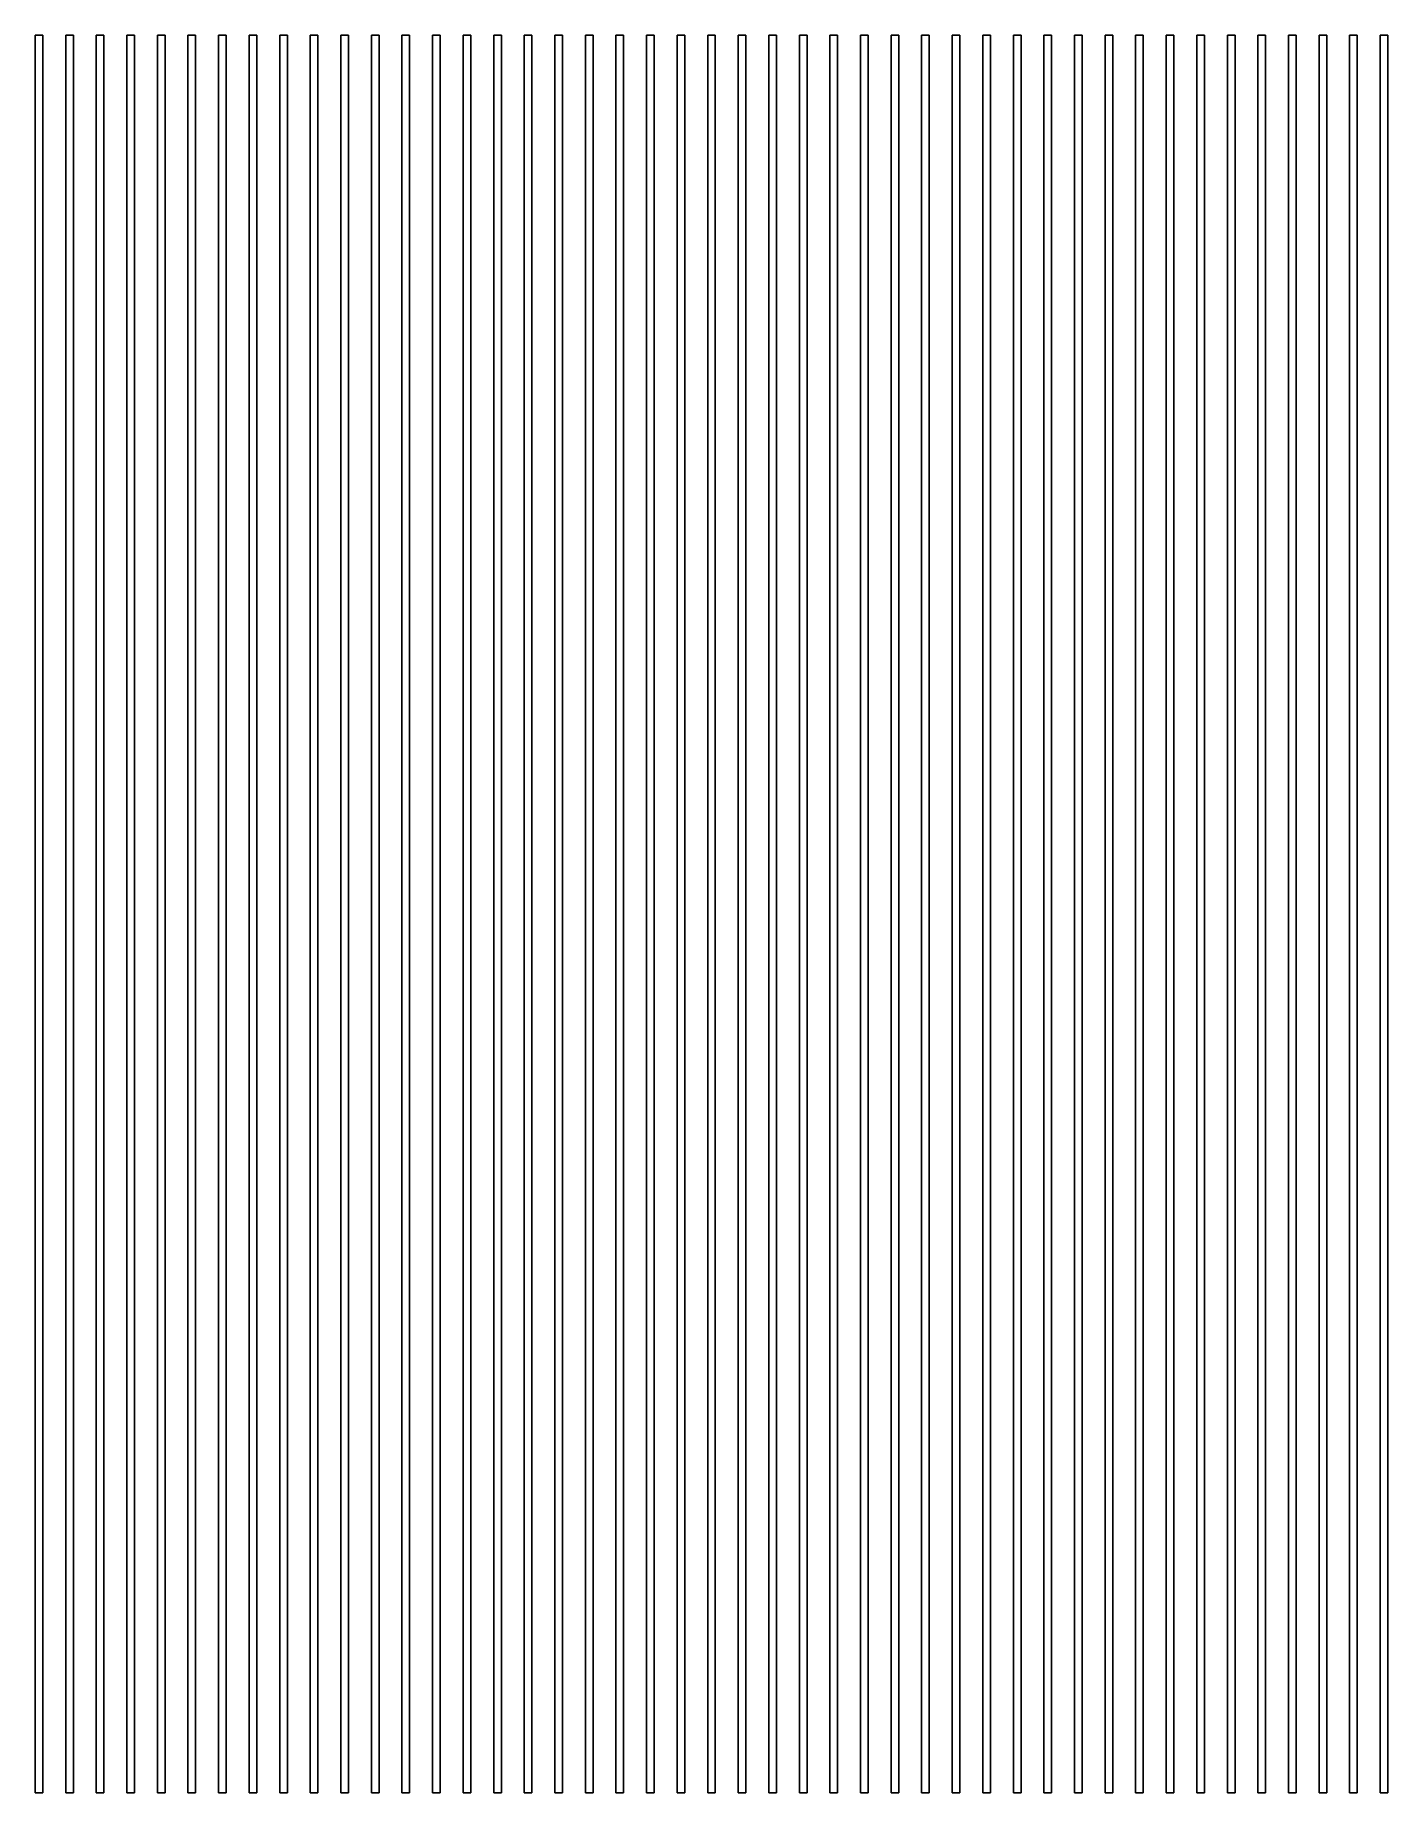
# Model space of a CAD drawing. Extents: x 1.37 to 3.13, y 3.35 to 5.65.
import ezdxf

# ---------------------------------------------------------------- set-up
doc = ezdxf.new("R2010")
doc.units = 0

msp = doc.modelspace()

# ---------------------------------------------------------------- linework, layer by layer
for p, q in [((1.36501, 5.64999), (1.36501, 3.35001)), ((1.375, 5.64999), (1.36501, 5.64999)), ((1.375, 3.35001), (1.375, 5.64999)), ((1.40501, 5.64999), (1.40501, 3.35001)), ((1.41501, 5.64999), (1.40501, 5.64999)), ((1.41501, 3.35001), (1.41501, 5.64999)), ((1.44501, 5.64999), (1.44501, 3.35001)), ((1.455, 5.64999), (1.44501, 5.64999)), ((1.455, 3.35001), (1.455, 5.64999)), ((1.485, 5.64999), (1.485, 3.35001)), ((1.49501, 5.64999), (1.485, 5.64999)), ((1.49501, 3.35001), (1.49501, 5.64999)), ((1.52501, 5.64999), (1.52501, 3.35001)), ((1.535, 5.64999), (1.52501, 5.64999)), ((1.535, 3.35001), (1.535, 5.64999)), ((1.565, 5.64999), (1.565, 3.35001)), ((1.57501, 5.64999), (1.565, 5.64999)), ((1.57501, 3.35001), (1.57501, 5.64999)), ((1.60501, 5.64999), (1.60501, 3.35001)), ((1.61501, 5.64999), (1.60501, 5.64999)), ((1.61501, 3.35001), (1.61501, 5.64999)), ((1.645, 5.64999), (1.645, 3.35001)), ((1.65501, 5.64999), (1.645, 5.64999)), ((1.65501, 3.35001), (1.65501, 5.64999)), ((1.68501, 5.64999), (1.68501, 3.35001)), ((1.69501, 5.64999), (1.68501, 5.64999)), ((1.69501, 3.35001), (1.69501, 5.64999)), ((1.72501, 5.64999), (1.72501, 3.35001)), ((1.735, 5.64999), (1.72501, 5.64999)), ((1.735, 3.35001), (1.735, 5.64999)), ((1.76501, 5.64999), (1.76501, 3.35001)), ((1.77501, 5.64999), (1.76501, 5.64999)), ((1.77501, 3.35001), (1.77501, 5.64999)), ((1.80501, 5.64999), (1.80501, 3.35001)), ((1.815, 5.64999), (1.80501, 5.64999)), ((1.815, 3.35001), (1.815, 5.64999)), ((1.845, 5.64999), (1.845, 3.35001)), ((1.85501, 5.64999), (1.845, 5.64999)), ((1.85501, 3.35001), (1.85501, 5.64999)), ((1.88501, 5.64999), (1.88501, 3.35001)), ((1.895, 5.64999), (1.88501, 5.64999)), ((1.895, 3.35001), (1.895, 5.64999)), ((1.925, 5.64999), (1.925, 3.35001)), ((1.93501, 5.64999), (1.925, 5.64999)), ((1.93501, 3.35001), (1.93501, 5.64999)), ((1.96501, 5.64999), (1.96501, 3.35001)), ((1.97501, 5.64999), (1.96501, 5.64999)), ((1.97501, 3.35001), (1.97501, 5.64999)), ((2.005, 5.64999), (2.005, 3.35001)), ((2.01501, 5.64999), (2.005, 5.64999)), ((2.01501, 3.35001), (2.01501, 5.64999)), ((2.04501, 5.64999), (2.04501, 3.35001)), ((2.05501, 5.64999), (2.04501, 5.64999)), ((2.05501, 3.35001), (2.05501, 5.64999)), ((2.08501, 5.64999), (2.08501, 3.35001)), ((2.095, 5.64999), (2.08501, 5.64999)), ((2.095, 3.35001), (2.095, 5.64999)), ((2.125, 5.64999), (2.125, 3.35001)), ((2.13501, 5.64999), (2.125, 5.64999)), ((2.13501, 3.35001), (2.13501, 5.64999)), ((2.16501, 5.64999), (2.16501, 3.35001)), ((2.175, 5.64999), (2.16501, 5.64999)), ((2.175, 3.35001), (2.175, 5.64999)), ((2.205, 5.64999), (2.205, 3.35001)), ((2.21501, 5.64999), (2.205, 5.64999)), ((2.21501, 3.35001), (2.21501, 5.64999)), ((2.24501, 5.64999), (2.24501, 3.35001)), ((2.25499, 5.64999), (2.24501, 5.64999)), ((2.25499, 3.35001), (2.25499, 5.64999)), ((2.28499, 5.64999), (2.28499, 3.35001)), ((2.295, 5.64999), (2.28499, 5.64999)), ((2.295, 3.35001), (2.295, 5.64999)), ((2.325, 5.64999), (2.325, 3.35001)), ((2.33499, 5.64999), (2.325, 5.64999)), ((2.33499, 3.35001), (2.33499, 5.64999)), ((2.36499, 5.64999), (2.36499, 3.35001)), ((2.375, 5.64999), (2.36499, 5.64999)), ((2.375, 3.35001), (2.375, 5.64999)), ((2.405, 5.64999), (2.405, 3.35001)), ((2.41499, 5.64999), (2.405, 5.64999)), ((2.41499, 3.35001), (2.41499, 5.64999)), ((2.44499, 5.64999), (2.44499, 3.35001)), ((2.45499, 5.64999), (2.44499, 5.64999)), ((2.45499, 3.35001), (2.45499, 5.64999)), ((2.48499, 5.64999), (2.48499, 3.35001)), ((2.495, 5.64999), (2.48499, 5.64999)), ((2.495, 3.35001), (2.495, 5.64999)), ((2.52499, 5.64999), (2.52499, 3.35001)), ((2.53499, 5.64999), (2.52499, 5.64999)), ((2.53499, 3.35001), (2.53499, 5.64999)), ((2.56499, 5.64999), (2.56499, 3.35001)), ((2.575, 5.64999), (2.56499, 5.64999)), ((2.575, 3.35001), (2.575, 5.64999)), ((2.605, 5.64999), (2.605, 3.35001)), ((2.61499, 5.64999), (2.605, 5.64999)), ((2.61499, 3.35001), (2.61499, 5.64999)), ((2.64499, 5.64999), (2.64499, 3.35001)), ((2.655, 5.64999), (2.64499, 5.64999)), ((2.655, 3.35001), (2.655, 5.64999)), ((2.685, 5.64999), (2.685, 3.35001)), ((2.69499, 5.64999), (2.685, 5.64999)), ((2.69499, 3.35001), (2.69499, 5.64999)), ((2.72499, 5.64999), (2.72499, 3.35001)), ((2.73499, 5.64999), (2.72499, 5.64999)), ((2.73499, 3.35001), (2.73499, 5.64999)), ((2.765, 5.64999), (2.765, 3.35001)), ((2.77499, 5.64999), (2.765, 5.64999)), ((2.77499, 3.35001), (2.77499, 5.64999)), ((2.80499, 5.64999), (2.80499, 3.35001)), ((2.81499, 5.64999), (2.80499, 5.64999)), ((2.81499, 3.35001), (2.81499, 5.64999)), ((2.84499, 5.64999), (2.84499, 3.35001)), ((2.855, 5.64999), (2.84499, 5.64999)), ((2.855, 3.35001), (2.855, 5.64999)), ((2.88499, 5.64999), (2.88499, 3.35001)), ((2.89499, 5.64999), (2.88499, 5.64999)), ((2.89499, 3.35001), (2.89499, 5.64999)), ((2.92499, 5.64999), (2.92499, 3.35001)), ((2.935, 5.64999), (2.92499, 5.64999)), ((2.935, 3.35001), (2.935, 5.64999)), ((2.965, 5.64999), (2.965, 3.35001)), ((2.97499, 5.64999), (2.965, 5.64999)), ((2.97499, 3.35001), (2.97499, 5.64999)), ((3.00499, 5.64999), (3.00499, 3.35001)), ((3.015, 5.64999), (3.00499, 5.64999)), ((3.015, 3.35001), (3.015, 5.64999)), ((3.045, 5.64999), (3.045, 3.35001)), ((3.05499, 5.64999), (3.045, 5.64999)), ((3.05499, 3.35001), (3.05499, 5.64999)), ((3.08499, 5.64999), (3.08499, 3.35001)), ((3.09499, 5.64999), (3.08499, 5.64999)), ((3.09499, 3.35001), (3.09499, 5.64999)), ((3.125, 5.64999), (3.125, 3.35001)), ((3.13499, 5.64999), (3.125, 5.64999)), ((3.13499, 3.35001), (3.13499, 5.64999)), ((1.36501, 3.35001), (1.375, 3.35001)), ((1.40501, 3.35001), (1.41501, 3.35001)), ((1.44501, 3.35001), (1.455, 3.35001)), ((1.485, 3.35001), (1.49501, 3.35001)), ((1.52501, 3.35001), (1.535, 3.35001)), ((1.565, 3.35001), (1.57501, 3.35001)), ((1.60501, 3.35001), (1.61501, 3.35001)), ((1.645, 3.35001), (1.65501, 3.35001)), ((1.68501, 3.35001), (1.69501, 3.35001)), ((1.72501, 3.35001), (1.735, 3.35001)), ((1.76501, 3.35001), (1.77501, 3.35001)), ((1.80501, 3.35001), (1.815, 3.35001)), ((1.845, 3.35001), (1.85501, 3.35001)), ((1.88501, 3.35001), (1.895, 3.35001)), ((1.925, 3.35001), (1.93501, 3.35001)), ((1.96501, 3.35001), (1.97501, 3.35001)), ((2.005, 3.35001), (2.01501, 3.35001)), ((2.04501, 3.35001), (2.05501, 3.35001)), ((2.08501, 3.35001), (2.095, 3.35001)), ((2.125, 3.35001), (2.13501, 3.35001)), ((2.16501, 3.35001), (2.175, 3.35001)), ((2.205, 3.35001), (2.21501, 3.35001)), ((2.24501, 3.35001), (2.25499, 3.35001)), ((2.28499, 3.35001), (2.295, 3.35001)), ((2.325, 3.35001), (2.33499, 3.35001)), ((2.36499, 3.35001), (2.375, 3.35001)), ((2.405, 3.35001), (2.41499, 3.35001)), ((2.44499, 3.35001), (2.45499, 3.35001)), ((2.48499, 3.35001), (2.495, 3.35001)), ((2.52499, 3.35001), (2.53499, 3.35001)), ((2.56499, 3.35001), (2.575, 3.35001)), ((2.605, 3.35001), (2.61499, 3.35001)), ((2.64499, 3.35001), (2.655, 3.35001)), ((2.685, 3.35001), (2.69499, 3.35001)), ((2.72499, 3.35001), (2.73499, 3.35001)), ((2.765, 3.35001), (2.77499, 3.35001)), ((2.80499, 3.35001), (2.81499, 3.35001)), ((2.84499, 3.35001), (2.855, 3.35001)), ((2.88499, 3.35001), (2.89499, 3.35001)), ((2.92499, 3.35001), (2.935, 3.35001)), ((2.965, 3.35001), (2.97499, 3.35001)), ((3.00499, 3.35001), (3.015, 3.35001)), ((3.045, 3.35001), (3.05499, 3.35001)), ((3.08499, 3.35001), (3.09499, 3.35001)), ((3.125, 3.35001), (3.13499, 3.35001))]:
    msp.add_line(p, q)

doc.saveas('drawing.dxf')
